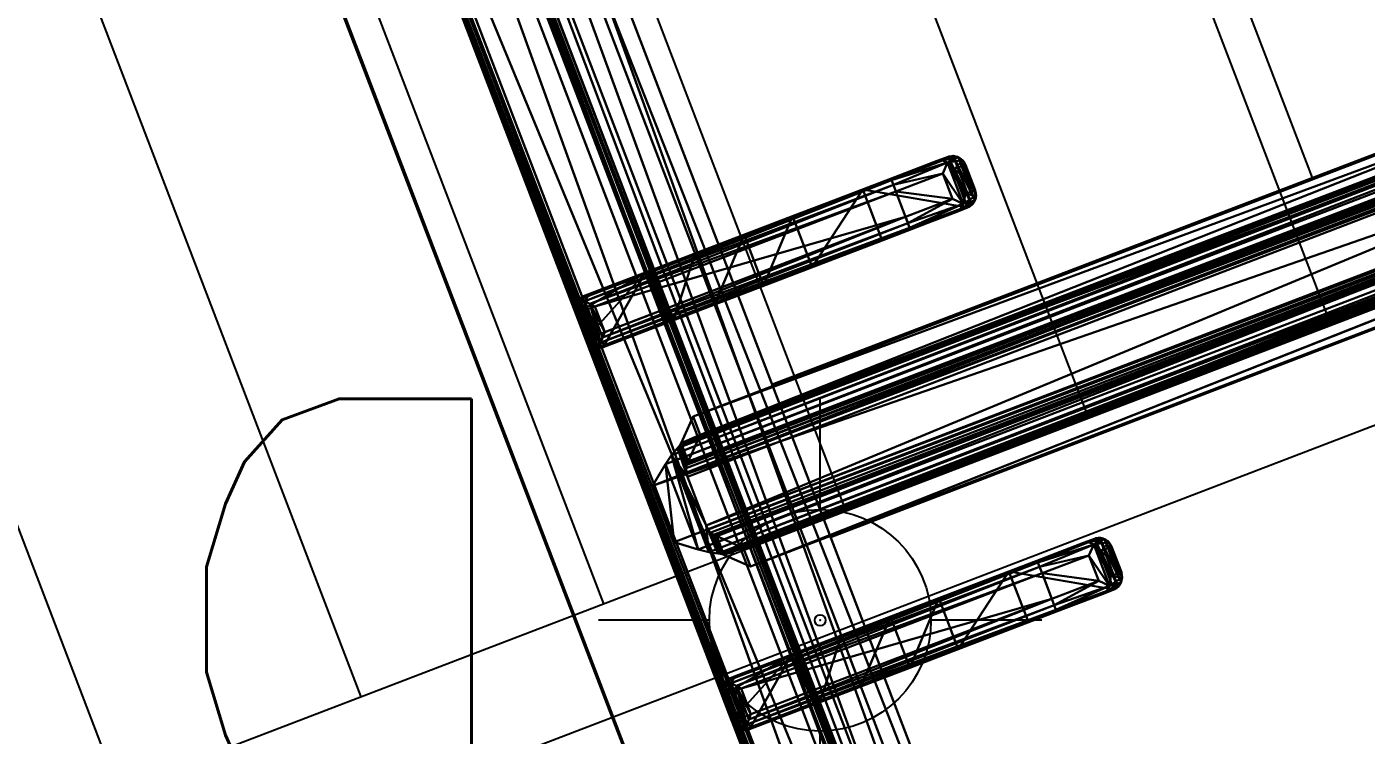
# Model space of a CAD drawing. Header units: millimetres. Extents: x 8159 to 14952, y 6817 to 11888.
# Drawn here: x 9531.29 to 9555.86, y 8662.1 to 8675.09 of the extents above; entities that cross this region are included whole.
import ezdxf

# ---------------------------------------------------------------- set-up
doc = ezdxf.new("R2010")
doc.units = ezdxf.units.MM
doc.header["$LTSCALE"] = 5
for name, color, linetype in [('200-EquipBlack-3d', 250, 'Continuous'), ('200-EquipBorder-2d', 9, 'Continuous'), ('200-EquipInternal-2d', 252, 'Continuous'), ('200-EquipSteel-3d', 9, 'Continuous'), ('250-Drain-2D', 140, 'Continuous')]:
    doc.layers.add(name, color=color, linetype=linetype)
for name, color, linetype, lineweight in [('3-YANGIN-DOLABI', 7, 'Continuous', 0), ('anted', 10, 'Continuous', 0), ('FIBROBETON', 1, 'Continuous', 18), ('YAZI', 250, 'Continuous', 30)]:
    doc.layers.add(name, color=color, linetype=linetype, lineweight=lineweight)
doc.styles.add('SIMPLEX', font='SIMPLEX')

# ---------------------------------------------------------------- blocks, each defined once
blk = doc.blocks.new('A$C23C11219')
at = {"layer": 'FIBROBETON'}
blk.add_lwpolyline([(4170.991, 707.809), (4330.647, -537.528, 0.079118), (6057.442, 175.691), (5734.15, 708.989, 0.288304), (5090.273, 1000.528, -0.032207)], format="xyb", close=True, dxfattribs=at)
blk = doc.blocks.new('ELECTROLUX-MC-CRUSCOTTO800')
at = {"layer": '200-EquipSteel-3d'}
for points in [[(0, -55.83, 654.41), (0, 0, 660.54), (800, 0, 660.54), (800, -55.83, 654.41)], [(0, 0, 660.54), (0, 0, 900), (800, 0, 900), (800, 0, 660.54)], [(0, 0, 900), (0, -62, 900), (800, -62, 900), (800, 0, 900)], [(0, -4.32, 810.26), (0, -59.37, 692.2), (800, -59.37, 692.2), (800, -4.32, 810.26)], [(0, -71.19, 877.81), (0, -4.82, 813.08), (800, -4.82, 813.08), (800, -71.19, 877.81)]]:
    blk.add_3dface(points, dxfattribs=at)
for points, invisible_edges in [([(0, -4.12, 811.75), (0, -4.1, 810.99), (800, -4.1, 810.99), (800, -4.12, 811.75)], 10), ([(0, -4.1, 810.99), (0, -4.32, 810.26), (800, -4.32, 810.26), (800, -4.1, 810.99)], 8), ([(0, -4.36, 812.47), (0, -4.12, 811.75), (800, -4.12, 811.75), (800, -4.36, 812.47)], 10), ([(0, -4.82, 813.08), (0, -4.36, 812.47), (800, -4.36, 812.47), (800, -4.82, 813.08)], 2)]:
    blk.add_3dface(points, dxfattribs=dict(at, invisible_edges=invisible_edges))
blk = doc.blocks.new('ELECTROLUX-MC7-BODY800X250')
at = {"layer": '200-EquipBorder-2d'}
blk.add_line((0, -655), (0, 0), dxfattribs=at)
at = {"layer": '200-EquipSteel-3d'}
for points, invisible_edges in [([(0, -655, 650), (0, -655, 900), (0, -2, 900), (0, -102, 724)], 12), ([(0, -102, 724), (0, -655, 650), (0, -102, 650)], 1)]:
    blk.add_3dface(points, dxfattribs=dict(at, invisible_edges=invisible_edges))
for points in [[(0, -655, 650), (0, -102, 650), (800, -102, 650), (800, -655, 650)], [(0, -655, 650), (800, -655, 650), (800, -655, 900), (0, -655, 900)]]:
    blk.add_3dface(points, dxfattribs=at)
blk = doc.blocks.new('ELECTROLUX-MC7-TOPFYERBRURNERS4')
at = {"layer": '200-EquipInternal-2d'}
for p, q in [((20, -651.5), (20, -85.5)), ((82.76, -326), (22.47, -326)), ((91.91, -326), (82.76, -326)), ((91.91, -326), (94.04, -326)), ((20, -328.5), (20, -333.5)), ((20, -328.5), (20, -333.5)), ((22, -328.5), (22, -333.5)), ((22, -328.5), (82.81, -328.5)), ((82.81, -328.5), (82.81, -333.5)), ((82.81, -328.5), (92.02, -328.5)), ((92.02, -333.5), (92.02, -328.5)), ((96.48, -328.5), (94.37, -328.5)), ((94.37, -328.5), (94.37, -333.5)), ((96.48, -333.5), (96.48, -328.5)), ((82.81, -333.5), (22, -333.5)), ((92.02, -333.5), (82.81, -333.5)), ((94.37, -333.5), (96.48, -333.5)), ((22.47, -336), (82.76, -336)), ((82.76, -336), (91.91, -336)), ((94.04, -336), (91.91, -336)), ((195, -353.5), (48.98, -353.5)), ((195, -383.5), (48.98, -383.5)), ((22.47, -401), (82.76, -401)), ((82.76, -401), (91.91, -401)), ((94.04, -401), (91.91, -401)), ((20, -408.5), (20, -403.5)), ((20, -408.5), (20, -403.5)), ((22, -408.5), (22, -403.5)), ((82.81, -403.5), (22, -403.5)), ((82.81, -408.5), (82.81, -403.5)), ((92.02, -403.5), (82.81, -403.5)), ((92.02, -403.5), (92.02, -408.5)), ((94.37, -403.5), (96.48, -403.5)), ((94.37, -408.5), (94.37, -403.5)), ((96.48, -403.5), (96.48, -408.5)), ((22, -408.5), (82.81, -408.5)), ((82.81, -408.5), (92.02, -408.5)), ((96.48, -408.5), (94.37, -408.5)), ((82.76, -411), (22.47, -411)), ((91.91, -411), (82.76, -411)), ((91.91, -411), (94.04, -411))]:
    blk.add_line(p, q, dxfattribs=at)
blk.add_lwpolyline([(48.98, -112.48), (351.02, -112.48), (351.02, -624.52), (48.98, -624.52)], close=True, dxfattribs=at)
blk.add_lwpolyline([(245, -353.5), (245, -222.25, 1), (155, -222.25), (155, -353.5)], format="xyb", dxfattribs=at)
at = {"layer": '200-EquipInternal-2d', "extrusion": (0, 0, -1)}
for centre, major_axis, ratio, start_param, end_param in [((22.47, -328.5), (0, 2.5), 0.948965, -0.895145, 0), ((82.76, -328.5), (0, 2.5), 0.02182, 0, 1.570796), ((91.91, -328.5), (0, 2.5), 0.84544, 0, 0.894481), ((91.91, -328.5), (2.5, 2.5), 0.02182, 0.872665, 1.54898), ((91.91, -328.5), (-1.92, 1.92), 0.8391, 1.592613, 2.268928), ((82.76, -333.5), (0, 2.5), 0.02182, 1.570796, 3.141593), ((91.91, -333.5), (-2.5, 2.5), 0.02182, 1.592613, 2.268928), ((91.91, -333.5), (1.92, 1.92), 0.8391, 0.872665, 1.54898), ((22.47, -333.5), (0, 2.5), 0.948965, 3.141593, 4.036737), ((91.91, -333.5), (0, 2.5), 0.84544, 2.247111, 3.141593)]:
    blk.add_ellipse(centre, major_axis=major_axis, ratio=ratio, start_param=start_param, end_param=end_param, dxfattribs=at)
at = {"layer": '200-EquipInternal-2d'}
for centre, major_axis, ratio, start_param, end_param in [((22.47, -403.5), (0, 2.5), 0.948965, 0, 0.895145), ((82.76, -403.5), (0, 2.5), 0.02182, 4.712389, 6.283185), ((91.91, -403.5), (0, 2.5), 0.84544, -0.894481, 0), ((91.91, -403.5), (2.5, 2.5), 0.02182, 4.734206, 5.410521), ((91.91, -403.5), (-1.92, 1.92), 0.8391, 4.014257, 4.690572), ((22.47, -408.5), (0, 2.5), 0.948965, 2.246448, 3.141593), ((82.76, -408.5), (0, 2.5), 0.02182, 3.141593, 4.712389), ((91.91, -408.5), (0, 2.5), 0.84544, 3.141593, 4.036074), ((91.91, -408.5), (-2.5, 2.5), 0.02182, 4.014257, 4.690572), ((91.91, -408.5), (1.92, 1.92), 0.8391, 4.734206, 5.410521)]:
    blk.add_ellipse(centre, major_axis=major_axis, ratio=ratio, start_param=start_param, end_param=end_param, dxfattribs=at)
for points, knots in [([(94.04, -326), (94.19, -326), (94.35, -326.01), (94.66, -326.08), (94.82, -326.13), (95.12, -326.25), (95.26, -326.33), (95.53, -326.52), (95.65, -326.62), (95.87, -326.84), (95.97, -326.97), (96.15, -327.24), (96.23, -327.39), (96.35, -327.7), (96.4, -327.86), (96.46, -328.18), (96.48, -328.34), (96.48, -328.5)], [3.776921, 3.776921, 3.776921, 3.776921, 4.248957, 4.248957, 4.720993, 4.720993, 5.193029, 5.193029, 5.665065, 5.665065, 6.135831, 6.135831, 6.606596, 6.606596, 7.077361, 7.077361, 7.548126, 7.548126, 7.548126, 7.548126]), ([(20, -328.5), (20.01, -328.36), (20.03, -328.21), (20.09, -327.9), (20.14, -327.75), (20.31, -327.37), (20.45, -327.14), (20.62, -326.94)], [0, 0, 0, 0, 0.576945, 0.576945, 1.153889, 1.153889, 2.068716, 2.068716, 2.068716, 2.068716]), ([(20.62, -326.94), (20.79, -327.14), (20.99, -327.37), (21.33, -327.75), (21.47, -327.9), (21.74, -328.21), (21.87, -328.36), (22, -328.5)], [11.858599, 11.858599, 11.858599, 11.858599, 12.773425, 12.773425, 13.35037, 13.35037, 13.927314, 13.927314, 13.927314, 13.927314]), ([(20.62, -335.06), (20.45, -334.86), (20.31, -334.63), (20.14, -334.25), (20.09, -334.09), (20.03, -333.79), (20.01, -333.64), (20, -333.5)], [11.858599, 11.858599, 11.858599, 11.858599, 12.773425, 12.773425, 13.35037, 13.35037, 13.927314, 13.927314, 13.927314, 13.927314]), ([(22, -333.5), (21.87, -333.64), (21.74, -333.79), (21.47, -334.09), (21.33, -334.25), (20.99, -334.63), (20.79, -334.86), (20.62, -335.06)], [0, 0, 0, 0, 0.576945, 0.576945, 1.153889, 1.153889, 2.068716, 2.068716, 2.068716, 2.068716]), ([(96.48, -333.5), (96.48, -333.66), (96.46, -333.82), (96.4, -334.14), (96.35, -334.3), (96.23, -334.61), (96.15, -334.76), (95.97, -335.03), (95.87, -335.16), (95.65, -335.38), (95.53, -335.48), (95.26, -335.67), (95.12, -335.75), (94.82, -335.87), (94.66, -335.92), (94.35, -335.98), (94.19, -336), (94.04, -336)], [15.096253, 15.096253, 15.096253, 15.096253, 15.567018, 15.567018, 16.037783, 16.037783, 16.508548, 16.508548, 16.979314, 16.979314, 17.45135, 17.45135, 17.923386, 17.923386, 18.395422, 18.395422, 18.867458, 18.867458, 18.867458, 18.867458]), ([(20.62, -401.94), (20.45, -402.14), (20.31, -402.37), (20.14, -402.75), (20.09, -402.91), (20.03, -403.21), (20.01, -403.36), (20, -403.5)], [11.858599, 11.858599, 11.858599, 11.858599, 12.773425, 12.773425, 13.35037, 13.35037, 13.927314, 13.927314, 13.927314, 13.927314]), ([(22, -403.5), (21.87, -403.36), (21.74, -403.21), (21.47, -402.91), (21.33, -402.75), (20.99, -402.37), (20.79, -402.14), (20.62, -401.94)], [0, 0, 0, 0, 0.576945, 0.576945, 1.153889, 1.153889, 2.068716, 2.068716, 2.068716, 2.068716]), ([(96.48, -403.5), (96.48, -403.34), (96.46, -403.18), (96.4, -402.86), (96.35, -402.7), (96.23, -402.39), (96.15, -402.24), (95.97, -401.97), (95.87, -401.84), (95.65, -401.62), (95.53, -401.52), (95.26, -401.33), (95.12, -401.25), (94.82, -401.13), (94.66, -401.08), (94.35, -401.02), (94.19, -401), (94.04, -401)], [15.096253, 15.096253, 15.096253, 15.096253, 15.567018, 15.567018, 16.037783, 16.037783, 16.508548, 16.508548, 16.979314, 16.979314, 17.45135, 17.45135, 17.923386, 17.923386, 18.395422, 18.395422, 18.867458, 18.867458, 18.867458, 18.867458]), ([(20, -408.5), (20.01, -408.64), (20.03, -408.79), (20.09, -409.09), (20.14, -409.25), (20.31, -409.63), (20.45, -409.86), (20.62, -410.06)], [0, 0, 0, 0, 0.576945, 0.576945, 1.153889, 1.153889, 2.068716, 2.068716, 2.068716, 2.068716]), ([(20.62, -410.06), (20.79, -409.86), (20.99, -409.63), (21.33, -409.25), (21.47, -409.09), (21.74, -408.79), (21.87, -408.64), (22, -408.5)], [11.858599, 11.858599, 11.858599, 11.858599, 12.773425, 12.773425, 13.35037, 13.35037, 13.927314, 13.927314, 13.927314, 13.927314]), ([(94.04, -411), (94.19, -411), (94.35, -410.99), (94.66, -410.92), (94.82, -410.87), (95.12, -410.75), (95.26, -410.67), (95.53, -410.48), (95.65, -410.38), (95.87, -410.16), (95.97, -410.03), (96.15, -409.76), (96.23, -409.61), (96.35, -409.3), (96.4, -409.14), (96.46, -408.82), (96.48, -408.66), (96.48, -408.5)], [3.776921, 3.776921, 3.776921, 3.776921, 4.248957, 4.248957, 4.720993, 4.720993, 5.193029, 5.193029, 5.665065, 5.665065, 6.135831, 6.135831, 6.606596, 6.606596, 7.077361, 7.077361, 7.548126, 7.548126, 7.548126, 7.548126])]:
    blk.add_open_spline(points, degree=3, knots=knots, dxfattribs=at)
at = {"layer": '200-EquipSteel-3d', "invisible_edges": 5}
blk.add_3dface([(0, -80.5, 900), (20.34, -117.26, 900), (20.34, -619.74, 900), (0, -655, 900)], dxfattribs=at)
at = {"layer": '200-EquipBlack-3d'}
mesh = blk.add_polyface(dxfattribs=at)
corners = [(379.78, -85.71, 904.1), (380, -85.5, 900), (379.52, -84.72, 904.14), (379.73, -84.5, 900), (378, -83.5, 900), (378.78, -83.98, 904.14), (379, -83.77, 900), (377.79, -83.72, 904.1), (379.48, -85.71, 905.06), (379.29, -84.85, 905), (378.65, -85.21, 905.73), (378.76, -85.71, 905.75), (378.65, -84.21, 905), (377.79, -84.02, 905.06), (378.29, -84.85, 905.73), (377.79, -84.74, 905.75), (377.79, -85.71, 906), (22.21, -85.71, 906), (22.21, -84.74, 905.75), (22.21, -84.02, 905.06), (22.21, -83.72, 904.1), (22, -83.5, 900), (365.45, -638.95, 900), (22, -653.5, 900), (34.55, -638.95, 900), (365.45, -98.05, 900), (380, -651.5, 900), (34.55, -98.05, 900), (20, -85.5, 900), (21, -83.77, 900), (379.73, -652.5, 900), (379, -653.23, 900), (378, -653.5, 900), (20, -651.5, 900), (20.27, -652.5, 900), (21, -653.23, 900), (20.27, -84.5, 900), (21.22, -83.98, 904.14), (20.48, -84.72, 904.14), (20.22, -85.71, 904.1), (21.35, -84.21, 905), (21.71, -84.85, 905.73), (20.71, -84.85, 905), (20.52, -85.71, 905.06), (21.35, -85.21, 905.73), (21.24, -85.71, 905.75), (22.21, -651.29, 906), (21.24, -651.29, 905.75), (20.52, -651.29, 905.06), (20.22, -651.29, 904.1), (20.48, -652.28, 904.14), (21.22, -653.02, 904.14), (22.21, -653.28, 904.1), (20.71, -652.15, 905), (21.35, -651.79, 905.73), (21.35, -652.79, 905), (22.21, -652.98, 905.06), (21.71, -652.15, 905.73), (22.21, -652.26, 905.75), (35.55, -637.95, 899.73), (35.55, -99.05, 899.73), (36.28, -99.78, 899), (36.28, -637.22, 899), (38.88, -634.62, 902.5), (38.88, -102.38, 902.5), (36.31, -637.19, 905.06), (36.31, -99.81, 905.06), (32.81, -96.31, 906), (32.81, -640.69, 906), (48.98, -624.52, 885), (48.98, -112.48, 885), (44.36, -107.86, 885), (44.36, -629.14, 885), (377.79, -653.28, 904.1), (377.79, -652.98, 905.06), (377.79, -651.29, 906), (377.79, -652.26, 905.75), (363.72, -637.22, 899), (364.45, -637.95, 899.73), (364.45, -99.05, 899.73), (363.72, -99.78, 899), (367.19, -640.69, 906), (367.19, -96.31, 906), (378.78, -653.02, 904.14), (379.52, -652.28, 904.14), (379.78, -651.29, 904.1), (378.65, -652.79, 905), (378.29, -652.15, 905.73), (379.29, -652.15, 905), (379.48, -651.29, 905.06), (378.65, -651.79, 905.73), (378.76, -651.29, 905.75), (361.12, -634.62, 902.5), (351.02, -624.52, 885), (363.69, -637.19, 905.06), (355.64, -629.14, 885), (355.64, -107.86, 885), (351.02, -112.48, 885), (361.12, -102.38, 902.5), (363.69, -99.81, 905.06)]
mesh.append_faces([[corners[k] for k in face] for face in [(16, 10, 14), (17, 41, 44), (46, 54, 57), (75, 87, 90)]])
mesh.append_faces([[corners[k] for k in face] for face in [(4, 5, 6), (8, 10, 11), (16, 11, 10), (15, 16, 14), (7, 19, 13), (13, 18, 15), (28, 38, 36), (19, 41, 18), (17, 18, 41), (45, 17, 44), (39, 48, 43), (43, 47, 45), (23, 51, 35), (48, 54, 47), (46, 47, 54), (58, 46, 57), (52, 74, 56), (76, 56, 74), (26, 84, 30), (74, 87, 76), (85, 88, 84), (88, 87, 86), (75, 76, 87), (91, 75, 90), (85, 8, 89), (11, 89, 8)]], dxfattribs={"vtx0": -1})
mesh.append_faces([[corners[k] for k in face] for face in [(16, 15, 17), (22, 23, 24), (25, 26, 22), (27, 21, 25), (21, 28, 29), (6, 1, 4), (4, 25, 21), (24, 28, 27), (35, 33, 23), (26, 25, 1), (23, 22, 32), (17, 45, 46), (75, 81, 46), (81, 16, 82), (46, 67, 17), (17, 82, 16), (93, 72, 69), (72, 93, 95), (70, 71, 97), (97, 95, 93)]], dxfattribs={"vtx0": -1, "vtx1": -1})
mesh.append_faces([[corners[k] for k in face] for face in [(21, 27, 28), (4, 1, 25), (26, 32, 22), (24, 23, 33)]], dxfattribs={"vtx0": -1, "vtx1": -1, "vtx2": -1})
mesh.append_faces([[corners[k] for k in face] for face in [(17, 15, 18), (24, 33, 28), (46, 45, 47), (75, 58, 76), (16, 91, 11)]], dxfattribs={"vtx0": -1, "vtx2": -1})
mesh.append_faces([[corners[k] for k in face] for face in [(0, 1, 2), (5, 2, 6), (8, 0, 9), (5, 12, 2), (5, 7, 12), (12, 13, 14), (12, 14, 9), (2, 9, 0), (10, 9, 14), (19, 18, 13), (4, 21, 7), (30, 31, 26), (34, 33, 35), (20, 21, 37), (38, 37, 36), (19, 20, 40), (38, 42, 37), (38, 39, 42), (42, 43, 44), (42, 44, 40), (37, 40, 20), (41, 40, 44), (48, 47, 43), (28, 33, 39), (49, 33, 50), (51, 50, 35), (48, 49, 53), (51, 55, 50), (51, 52, 55), (55, 56, 57), (55, 57, 53), (50, 53, 49), (54, 53, 57), (24, 27, 59), (61, 62, 60), (63, 64, 65), (67, 68, 66), (69, 70, 63), (61, 71, 62), (73, 74, 52), (58, 56, 76), (32, 73, 23), (62, 77, 59), (22, 24, 78), (27, 25, 60), (80, 61, 79), (73, 32, 83), (84, 83, 30), (74, 73, 86), (88, 89, 90), (88, 86, 84), (83, 84, 86), (92, 93, 63), (68, 81, 65), (92, 63, 94), (72, 95, 62), (95, 96, 77), (98, 97, 92), (81, 82, 94), (98, 92, 99), (77, 80, 78), (25, 22, 79), (0, 8, 85), (91, 89, 11), (80, 96, 61), (70, 97, 64), (64, 98, 66), (82, 67, 99), (1, 0, 26)]], dxfattribs={"vtx1": -1})
mesh.append_faces([[corners[k] for k in face] for face in [(31, 32, 26), (75, 46, 58), (75, 16, 81), (81, 68, 46), (68, 67, 46), (67, 82, 17), (70, 69, 71), (72, 71, 69), (71, 96, 97), (96, 95, 97), (16, 75, 91)]], dxfattribs={"vtx1": -1, "vtx2": -1})
mesh.append_faces([[corners[k] for k in face] for face in [(1, 3, 2), (4, 7, 5), (2, 3, 6), (8, 9, 10), (7, 13, 12), (12, 9, 2), (13, 15, 14), (7, 20, 19), (21, 20, 7), (6, 3, 1), (28, 36, 29), (21, 29, 37), (28, 39, 38), (37, 29, 36), (19, 40, 41), (39, 43, 42), (42, 40, 37), (43, 45, 44), (39, 49, 48), (33, 49, 39), (33, 34, 50), (23, 52, 51), (50, 34, 35), (48, 53, 54), (52, 56, 55), (55, 53, 50), (56, 58, 57), (27, 60, 59), (62, 59, 60), (64, 66, 65), (68, 65, 66), (70, 64, 63), (71, 72, 62), (73, 52, 23), (77, 78, 59), (24, 59, 78), (25, 79, 60), (61, 60, 79), (32, 31, 83), (26, 85, 84), (83, 31, 30), (74, 86, 87), (73, 83, 86), (85, 89, 88), (88, 90, 87), (89, 91, 90), (93, 69, 63), (81, 94, 65), (63, 65, 94), (95, 77, 62), (96, 80, 77), (97, 93, 92), (82, 99, 94), (92, 94, 99), (80, 79, 78), (22, 78, 79), (96, 71, 61), (97, 98, 64), (98, 99, 66), (67, 66, 99), (0, 85, 26)]], dxfattribs={"vtx2": -1})
mesh = blk.add_polyface(dxfattribs=at)
corners = [(92.02, -328.5, 934.6), (93.56, -335.06, 933.98), (93.56, -326.93, 933.98), (92.02, -333.5, 934.6), (94.37, -333.5, 932.53), (94.37, -328.5, 932.53), (96.29, -327.54, 920.55), (96.48, -328.5, 920.59), (95.76, -326.73, 920.43), (92.82, -326.25, 933.14), (94.04, -326, 920), (91.91, -326, 932.1), (94.97, -326.19, 920.24), (96.48, -333.5, 920.59), (96.29, -334.46, 920.55), (92.82, -335.75, 933.14), (95.76, -335.27, 920.43), (94.97, -335.81, 920.24), (94.04, -336, 920), (91.91, -336, 932.1), (82.76, -326, 932.5), (77.27, -326, 912.68), (24.21, -326, 932.5), (53.98, -326, 885), (36.28, -326, 899), (63.49, -326, 900.63), (44.36, -326, 885), (35.83, -326, 899.53), (35.23, -326, 899.88), (22.5, -326, 900), (34.55, -326, 900), (77.27, -336, 912.68), (53.98, -336, 885), (63.49, -336, 900.63), (82.76, -336, 932.5), (22.5, -336, 900), (34.55, -336, 900), (24.21, -336, 932.5), (35.23, -336, 899.88), (35.83, -336, 899.53), (44.36, -336, 885), (36.28, -336, 899), (21.73, -333.5, 933.1), (20, -333.5, 900), (21.9, -334.3, 933.81), (21.25, -335.66, 900), (22.36, -335.06, 934.45), (20.34, -334.75, 900), (23.18, -335.75, 933.58), (20, -328.5, 900), (21.73, -328.5, 933.1), (20.34, -327.25, 900), (21.25, -326.33, 900), (82.81, -334.75, 934.67), (82.81, -333.5, 935), (82.79, -335.66, 933.75), (23.02, -334.3, 934.87), (23.73, -333.5, 935), (82.81, -328.5, 935), (23.73, -328.5, 935), (22.36, -326.94, 934.45), (23.02, -327.7, 934.87), (21.9, -327.7, 933.81), (23.18, -326.25, 933.58), (82.79, -326.33, 933.75), (82.81, -327.25, 934.67)]
mesh.append_faces([[corners[k] for k in face] for face in [(5, 6, 2), (5, 7, 6), (6, 8, 2), (13, 4, 14), (16, 14, 1), (1, 14, 4), (42, 43, 44), (45, 46, 47), (46, 45, 48), (46, 44, 47), (44, 43, 47), (1, 55, 15), (48, 55, 46), (46, 53, 56), (57, 56, 54), (50, 62, 49), (49, 62, 51), (63, 52, 60), (52, 51, 60), (60, 51, 62), (61, 65, 60), (59, 58, 61), (60, 64, 63), (9, 64, 2)]])
mesh.append_faces([[corners[k] for k in face] for face in [(0, 1, 2), (15, 16, 1), (16, 15, 17), (19, 17, 15), (32, 25, 33), (35, 48, 45), (35, 30, 36), (3, 53, 1), (53, 55, 1), (55, 53, 46), (58, 65, 61), (65, 64, 60), (64, 65, 2), (65, 0, 2)]], dxfattribs={"vtx0": -1})
mesh.append_faces([[corners[k] for k in face] for face in [(20, 21, 22), (23, 24, 25), (25, 22, 21), (30, 22, 28), (12, 17, 10), (17, 12, 16), (6, 14, 8), (8, 16, 12), (18, 34, 31), (37, 31, 34), (51, 29, 49), (49, 30, 43)]], dxfattribs={"vtx0": -1, "vtx1": -1})
mesh.append_faces([[corners[k] for k in face] for face in [(25, 28, 22), (37, 38, 33), (35, 43, 30)]], dxfattribs={"vtx0": -1, "vtx1": -1, "vtx2": -1})
mesh.append_faces([[corners[k] for k in face] for face in [(37, 33, 31), (33, 39, 41), (34, 15, 55), (34, 55, 48), (58, 54, 3), (54, 58, 59), (20, 63, 64), (20, 64, 9)]], dxfattribs={"vtx0": -1, "vtx2": -1})
mesh.append_faces([[corners[k] for k in face] for face in [(1, 4, 2), (2, 8, 9), (10, 11, 12), (12, 9, 8), (4, 13, 5), (18, 17, 19), (11, 10, 20), (29, 22, 30), (7, 13, 6), (10, 18, 21), (25, 21, 33), (19, 34, 18), (35, 36, 37), (40, 32, 41), (37, 48, 35), (43, 42, 49), (45, 47, 35), (19, 15, 34), (37, 34, 48), (0, 58, 3), (57, 54, 59), (42, 44, 50), (46, 60, 44), (60, 46, 61), (59, 61, 57), (62, 50, 44), (22, 29, 63), (22, 63, 20), (11, 20, 9), (26, 23, 40), (24, 26, 41), (36, 30, 38), (24, 41, 27), (39, 38, 27)]], dxfattribs={"vtx1": -1})
mesh.append_faces([[corners[k] for k in face] for face in [(10, 21, 20), (24, 27, 25), (27, 28, 25), (13, 14, 6), (14, 16, 8), (36, 38, 37), (38, 39, 33), (32, 33, 41), (47, 43, 35), (29, 30, 49), (3, 54, 53), (58, 0, 65)]], dxfattribs={"vtx1": -1, "vtx2": -1})
mesh.append_faces([[corners[k] for k in face] for face in [(0, 3, 1), (4, 5, 2), (11, 9, 12), (13, 7, 5), (23, 26, 24), (17, 18, 10), (18, 31, 21), (32, 23, 25), (21, 31, 33), (42, 50, 49), (51, 52, 29), (54, 56, 53), (46, 56, 61), (60, 62, 44), (61, 56, 57), (29, 52, 63), (23, 32, 40), (26, 40, 41), (30, 28, 38), (41, 39, 27), (38, 28, 27)]], dxfattribs={"vtx2": -1})
mesh = blk.add_polyface(dxfattribs=at)
corners = [(33.32, -379.61, 880), (366.68, -379.61, 880), (33.32, -383.23, 880), (366.68, -383.23, 880), (33.32, -353.77, 880), (366.68, -353.77, 880), (33.32, -357.39, 880), (366.68, -357.39, 880), (370.45, -357.54, 894.07), (29.55, -357.54, 894.07), (370.7, -357.75, 894.84), (28.97, -357.94, 895.59), (371.03, -357.94, 895.59), (29.3, -357.75, 894.84), (28.57, -358.13, 896.29), (371.43, -358.13, 896.29), (29.55, -361.16, 894.07), (370.45, -375.84, 894.07), (29.55, -375.84, 894.07), (370.5, -375.79, 894.26), (29.44, -375.74, 894.46), (370.56, -375.74, 894.46), (29.5, -375.79, 894.26), (29.37, -375.68, 894.65), (370.63, -375.68, 894.65), (29.55, -379.46, 894.07), (21.82, -362.96, 900), (25.49, -360.12, 899.11), (21.82, -374.04, 900), (25.49, -376.88, 899.11), (28.44, -363.73, 896.5), (27.13, -358.95, 897.99), (28.77, -362.18, 895.96), (29.07, -361.65, 895.39), (29.44, -361.26, 894.46), (29.5, -361.21, 894.26), (29.37, -361.32, 894.65), (28.53, -362.91, 896.36), (28.44, -373.27, 896.5), (28.53, -374.09, 896.36), (28.57, -378.87, 896.29), (28.77, -374.82, 895.96), (28.97, -379.06, 895.59), (29.3, -379.25, 894.84), (29.07, -375.35, 895.39), (27.13, -378.05, 897.99), (378.18, -362.96, 900), (374.51, -360.12, 899.11), (372.87, -358.95, 897.99), (370.45, -361.16, 894.07), (370.56, -361.26, 894.46), (370.5, -361.21, 894.26), (370.63, -361.32, 894.65), (370.93, -361.65, 895.39), (371.23, -362.18, 895.96), (371.47, -362.91, 896.36), (371.56, -363.73, 896.5), (371.56, -373.27, 896.5), (371.47, -374.09, 896.36), (370.93, -375.35, 895.39), (371.23, -374.82, 895.96), (370.45, -379.46, 894.07), (371.03, -379.06, 895.59), (370.7, -379.25, 894.84), (371.43, -378.87, 896.29), (372.87, -378.05, 897.99), (378.18, -374.04, 900), (374.51, -376.88, 899.11)]
mesh.append_faces([[corners[k] for k in face] for face in [(28, 27, 29), (39, 40, 38), (29, 31, 45), (26, 47, 27), (15, 31, 48), (48, 27, 47), (32, 55, 37), (56, 37, 55), (38, 58, 39), (60, 39, 58), (40, 65, 45), (66, 29, 67), (67, 45, 65), (48, 56, 15), (46, 67, 47), (47, 65, 48)]], dxfattribs={"vtx0": -1})
mesh.append_faces([[corners[k] for k in face] for face in [(8, 9, 10), (11, 12, 13), (13, 10, 9), (17, 18, 19), (20, 21, 22), (22, 19, 18), (11, 32, 14), (32, 11, 33), (9, 34, 13), (13, 33, 11), (40, 41, 42), (23, 43, 44), (43, 20, 25), (18, 25, 22), (22, 25, 20), (44, 42, 41), (6, 49, 16), (50, 35, 51), (35, 50, 34), (52, 34, 50), (51, 16, 49), (2, 61, 25), (62, 43, 63), (43, 62, 42), (64, 42, 62), (63, 25, 61), (56, 65, 57), (62, 60, 64), (60, 62, 59), (61, 21, 63), (63, 59, 62), (15, 54, 12), (52, 10, 53), (10, 50, 8), (49, 8, 51), (51, 8, 50), (53, 12, 54)]], dxfattribs={"vtx0": -1, "vtx1": -1})
mesh.append_faces([[corners[k] for k in face] for face in [(25, 18, 0), (38, 45, 31), (56, 48, 65), (8, 49, 7)]], dxfattribs={"vtx0": -1, "vtx2": -1})
mesh.append_faces([[corners[k] for k in face] for face in [(0, 1, 2), (4, 5, 6), (5, 4, 8), (14, 15, 11), (4, 6, 9), (1, 0, 17), (23, 24, 20), (2, 25, 0), (26, 27, 28), (14, 30, 31), (40, 45, 38), (27, 31, 29), (46, 47, 26), (31, 27, 48), (7, 49, 6), (36, 34, 52), (52, 53, 36), (54, 32, 53), (54, 55, 32), (30, 37, 56), (33, 36, 53), (57, 38, 56), (57, 58, 38), (59, 44, 60), (59, 24, 44), (41, 39, 60), (3, 61, 2), (40, 42, 64), (64, 65, 40), (29, 45, 67), (46, 26, 66), (67, 65, 47), (56, 55, 15), (5, 8, 7), (3, 1, 61)]], dxfattribs={"vtx1": -1})
mesh.append_faces([[corners[k] for k in face] for face in [(4, 9, 8), (15, 12, 11), (12, 10, 13), (6, 16, 9), (0, 18, 17), (24, 21, 20), (21, 19, 22), (16, 35, 9), (35, 34, 9), (34, 36, 13), (36, 33, 13), (32, 37, 14), (30, 38, 31), (39, 41, 40), (23, 20, 43), (43, 42, 44), (35, 16, 51), (43, 25, 63), (17, 19, 61), (19, 21, 61), (21, 24, 63), (24, 59, 63), (60, 58, 64), (55, 54, 15), (52, 50, 10), (10, 12, 53), (1, 17, 61)]], dxfattribs={"vtx1": -1, "vtx2": -1})
mesh.append_faces([[corners[k] for k in face] for face in [(1, 3, 2), (5, 7, 6), (37, 30, 14), (15, 14, 31), (32, 33, 53), (38, 30, 56), (24, 23, 44), (44, 41, 60), (66, 28, 29), (26, 28, 66), (46, 66, 67), (65, 64, 57), (58, 57, 64)]], dxfattribs={"vtx2": -1})
mesh = blk.add_polyface(dxfattribs=at)
corners = [(92.02, -403.5, 934.6), (93.56, -410.07, 933.98), (93.56, -401.94, 933.98), (92.02, -408.5, 934.6), (94.37, -408.5, 932.53), (94.37, -403.5, 932.53), (96.29, -402.54, 920.55), (96.48, -403.5, 920.59), (95.76, -401.73, 920.43), (92.82, -401.25, 933.14), (94.04, -401, 920), (91.91, -401, 932.1), (94.97, -401.19, 920.24), (96.48, -408.5, 920.59), (96.29, -409.46, 920.55), (92.82, -410.75, 933.14), (95.76, -410.27, 920.43), (94.97, -410.81, 920.24), (94.04, -411, 920), (91.91, -411, 932.1), (82.76, -401, 932.5), (77.27, -401, 912.68), (24.21, -401, 932.5), (53.98, -401, 885), (36.28, -401, 899), (63.49, -401, 900.63), (44.36, -401, 885), (35.83, -401, 899.53), (35.23, -401, 899.88), (22.5, -401, 900), (34.55, -401, 900), (77.27, -411, 912.68), (53.98, -411, 885), (63.49, -411, 900.63), (82.76, -411, 932.5), (22.5, -411, 900), (34.55, -411, 900), (24.21, -411, 932.5), (35.23, -411, 899.88), (35.83, -411, 899.53), (44.36, -411, 885), (36.28, -411, 899), (21.73, -408.5, 933.1), (20, -408.5, 900), (21.9, -409.3, 933.81), (21.25, -410.67, 900), (22.36, -410.06, 934.45), (20.34, -409.75, 900), (23.18, -410.75, 933.58), (20, -403.5, 900), (21.73, -403.5, 933.1), (20.34, -402.25, 900), (21.25, -401.34, 900), (82.81, -409.75, 934.67), (82.81, -408.5, 935), (82.79, -410.67, 933.75), (23.02, -409.3, 934.87), (23.73, -408.5, 935), (82.81, -403.5, 935), (23.73, -403.5, 935), (22.36, -401.94, 934.45), (23.02, -402.7, 934.87), (21.9, -402.7, 933.81), (23.18, -401.25, 933.58), (82.79, -401.34, 933.75), (82.81, -402.25, 934.67)]
mesh.append_faces([[corners[k] for k in face] for face in [(5, 6, 2), (5, 7, 6), (6, 8, 2), (13, 4, 14), (16, 14, 1), (1, 14, 4), (42, 43, 44), (45, 46, 47), (46, 45, 48), (46, 44, 47), (44, 43, 47), (1, 55, 15), (48, 55, 46), (46, 53, 56), (57, 56, 54), (50, 62, 49), (49, 62, 51), (63, 52, 60), (52, 51, 60), (60, 51, 62), (61, 65, 60), (59, 58, 61), (60, 64, 63), (9, 64, 2)]])
mesh.append_faces([[corners[k] for k in face] for face in [(0, 1, 2), (15, 16, 1), (16, 15, 17), (19, 17, 15), (32, 25, 33), (35, 48, 45), (35, 30, 36), (3, 53, 1), (53, 55, 1), (55, 53, 46), (58, 65, 61), (65, 64, 60), (64, 65, 2), (65, 0, 2)]], dxfattribs={"vtx0": -1})
mesh.append_faces([[corners[k] for k in face] for face in [(20, 21, 22), (23, 24, 25), (25, 22, 21), (30, 22, 28), (12, 17, 10), (17, 12, 16), (6, 14, 8), (8, 16, 12), (18, 34, 31), (37, 31, 34), (51, 29, 49), (49, 30, 43)]], dxfattribs={"vtx0": -1, "vtx1": -1})
mesh.append_faces([[corners[k] for k in face] for face in [(25, 28, 22), (37, 38, 33), (35, 43, 30)]], dxfattribs={"vtx0": -1, "vtx1": -1, "vtx2": -1})
mesh.append_faces([[corners[k] for k in face] for face in [(37, 33, 31), (33, 39, 41), (34, 15, 55), (34, 55, 48), (58, 54, 3), (54, 58, 59), (20, 63, 64), (20, 64, 9)]], dxfattribs={"vtx0": -1, "vtx2": -1})
mesh.append_faces([[corners[k] for k in face] for face in [(1, 4, 2), (2, 8, 9), (10, 11, 12), (12, 9, 8), (4, 13, 5), (18, 17, 19), (11, 10, 20), (29, 22, 30), (7, 13, 6), (10, 18, 21), (25, 21, 33), (19, 34, 18), (35, 36, 37), (40, 32, 41), (37, 48, 35), (43, 42, 49), (45, 47, 35), (19, 15, 34), (37, 34, 48), (0, 58, 3), (57, 54, 59), (42, 44, 50), (46, 60, 44), (60, 46, 61), (59, 61, 57), (62, 50, 44), (22, 29, 63), (22, 63, 20), (11, 20, 9), (26, 23, 40), (24, 26, 41), (36, 30, 38), (24, 41, 27), (39, 38, 27)]], dxfattribs={"vtx1": -1})
mesh.append_faces([[corners[k] for k in face] for face in [(10, 21, 20), (24, 27, 25), (27, 28, 25), (13, 14, 6), (14, 16, 8), (36, 38, 37), (38, 39, 33), (32, 33, 41), (47, 43, 35), (29, 30, 49), (3, 54, 53), (58, 0, 65)]], dxfattribs={"vtx1": -1, "vtx2": -1})
mesh.append_faces([[corners[k] for k in face] for face in [(0, 3, 1), (4, 5, 2), (11, 9, 12), (13, 7, 5), (23, 26, 24), (17, 18, 10), (18, 31, 21), (32, 23, 25), (21, 31, 33), (42, 50, 49), (51, 52, 29), (54, 56, 53), (46, 56, 61), (60, 62, 44), (61, 56, 57), (29, 52, 63), (23, 32, 40), (26, 40, 41), (30, 28, 38), (41, 39, 27), (38, 28, 27)]], dxfattribs={"vtx2": -1})
blk = doc.blocks.new('E7GCGH4C00')
for name, p in [('ELECTROLUX-MC7-BODY800X250', (0, 0)), ('ELECTROLUX-MC7-TOPFYERBRURNERS4', (0, 0)), ('ELECTROLUX-MC-CRUSCOTTO800', (0, -655))]:
    blk.add_blockref(name, p)
blk = doc.blocks.new('ELECTROLUX-MC7-WORKTOP-400')
at = {"layer": '200-EquipSteel-3d'}
blk.add_3dface([(400, -80.5, 900), (0, -80.5, 900), (0, -655, 900), (400, -655, 900)], dxfattribs=at)
blk = doc.blocks.new('ELECTROLUX-MC7-BODY400X250')
at = {"layer": '200-EquipBorder-2d'}
blk.add_line((400, 0), (400, -655), dxfattribs=at)
at = {"layer": '200-EquipSteel-3d'}
for points, invisible_edges in [([(400, -655, 650), (400, -102, 724), (400, -2, 900), (400, -655, 900)], 3), ([(400, -102, 724), (400, -655, 650), (400, -102, 650)], 1)]:
    blk.add_3dface(points, dxfattribs=dict(at, invisible_edges=invisible_edges))
blk.add_3dface([(0, -655, 650), (0, -102, 650), (400, -102, 650), (400, -655, 650)], dxfattribs=at)
blk = doc.blocks.new('E7WTNDN000')
for name in ['ELECTROLUX-MC7-BODY400X250', 'ELECTROLUX-MC7-WORKTOP-400']:
    blk.add_blockref(name, (0, 0))
blk = doc.blocks.new('E7BAPP00RH')
at = {"layer": '200-EquipSteel-3d'}
for points in [[(0, -102, 650), (1600, -102, 650), (1600, -655, 650), (0, -655, 650)], [(21, -102, 650), (1579, -102, 650), (1579, -102, 245), (21, -102, 245)], [(21, -102, 200), (1579, -102, 200), (1579, -102, 245), (21, -102, 245)], [(21, -655, 245), (1579, -655, 245), (1579, -102, 245), (21, -102, 245)], [(21, -655, 200), (1579, -655, 200), (1579, -102, 200), (21, -102, 200)], [(1579, -655, 605), (21, -655, 605), (21, -102, 605), (1579, -102, 605)], [(21, -655, 200), (1579, -655, 200), (1579, -655, 245), (21, -655, 245)], [(21, -655, 605), (1579, -655, 605), (1579, -655, 650), (21, -655, 650)]]:
    blk.add_3dface(points, dxfattribs=at)
blk = doc.blocks.new('DCON')
at = {"layer": '250-Drain-2D'}
for p, q in [((0, 40.64), (0, 20.32)), ((-40.64, 0), (-20.32, 0)), ((20.32, 0), (40.64, 0)), ((0, -20.32), (0, -40.64))]:
    blk.add_line(p, q, dxfattribs=at)
for radius in [20.32, 1]:
    blk.add_circle((0, 0), radius, dxfattribs=at)
blk.add_point((0, 0), dxfattribs=at)
at = {"layer": '250-Drain-2D', "style": 'SIMPLEX', "flags": 8}
blk.add_attdef('D', (50.05, -40.64), '', height=81, dxfattribs=at)

msp = doc.modelspace()

# ---------------------------------------------------------------- hatches: boundary and pattern name
at = {"layer": '200-EquipBorder-2d'}
h = msp.add_hatch(dxfattribs=at)
h.set_pattern_fill('ANSI31', color=256, scale=1.5, angle=65.9544, style=0)
h.set_pattern_definition([(110.954376, (8426.764, -5522.701), (-4.4475344, -1.7031863), [])])
h.paths.add_polyline_path([(9801.417, 8763.901), (9788.543, 8797.52), (9259.975, 8595.105), (9272.849, 8561.485)])

# ---------------------------------------------------------------- linework, layer by layer
at = {"layer": '200-EquipBorder-2d', "elevation": 130.203}
for points in [[(9257.392, 8596.257), (9789.695, 8800.103), (9804, 8762.748), (9271.697, 8558.902)], [(9259.975, 8595.105), (9788.543, 8797.52), (9801.417, 8763.901), (9272.849, 8561.485)]]:
    msp.add_lwpolyline(points, close=True, dxfattribs=at)
at = {"layer": 'anted', "ltscale": 3, "extrusion": (0, 0.010673, 0.999943), "elevation": 217.921}
msp.add_lwpolyline([(11856.76, 9414.676), (11856.76, 7096.248), (8385.9, 7096.248), (8385.9, 9414.676)], close=True, dxfattribs=at)
msp.add_lwpolyline([(11856.76, 9414.676), (11856.76, 7096.248), (8385.9, 7096.248), (8385.9, 9414.676)], close=True, dxfattribs=at)
msp.add_lwpolyline([(11856.76, 9414.676), (11856.76, 7096.248), (8385.9, 7096.248), (8385.9, 9414.676)], close=True, dxfattribs=at)
msp.add_lwpolyline([(11856.76, 9414.676), (11856.76, 7096.248), (8385.9, 7096.248), (8385.9, 9414.676)], close=True, dxfattribs=at)
at = {"layer": 'YAZI', "linetype": 'Continuous', "ltscale": 10, "extrusion": (0, 0.010673, 0.999943), "elevation": 240.507}
for points in [[(8159.11, 9661.148), (12372.465, 9661.148), (12372.465, 6815.051), (8159.11, 6815.051)], [(8159.11, 9661.148), (12372.465, 9661.148), (12372.465, 6815.051), (8159.11, 6815.051)], [(8159.11, 9661.148), (12372.465, 9661.148), (12372.465, 6815.051), (8159.11, 6815.051)], [(8159.11, 9661.148), (12372.465, 9661.148), (12372.465, 6815.051), (8159.11, 6815.051)], [(8199.97, 9620.288), (12331.605, 9620.288), (12331.605, 6855.911), (8199.97, 6855.911)], [(8254.373, 9565.885), (12277.202, 9565.885), (12277.202, 6910.314), (8254.373, 6910.314)]]:
    msp.add_lwpolyline(points, close=True, dxfattribs=at)

# ---------------------------------------------------------------- block references
for name, p, xscale, yscale, zscale, rotation in [('E7BAPP00RH', (9493.05, 8678.471, 130.203), 0.09999999999995722, 0.09999999999990905, 0.1000000000000227, 20.95437554344856), ('E7GCGH4C00', (9527.747, 8699.79, 130.203), 0.09999999999969181, 0.09999999999854481, 0.09999999999999432, 20.9543755435068), ('E7WTNDN000', (9490.367, 8685.475, 130.203), 0.09999999999969181, 0.09999999999854481, 0.09999999999999432, 20.9543755435068)]:
    msp.add_blockref(name, p, dxfattribs=dict(xscale=xscale, yscale=yscale, zscale=zscale, rotation=rotation))
at = {"xscale": 0.09999999999999432, "yscale": 0.09999999999990905, "zscale": 0.1000000000000227, "rotation": 180}
msp.add_blockref('DCON', (9545.842, 8664.208, 130.203), dxfattribs=at).add_auto_attribs({'D': 'D'})
at = {"layer": '3-YANGIN-DOLABI', "extrusion": (0, 0.010673, 0.999943), "rotation": 183.318814803488}
msp.add_blockref('A$C23C11219', (14647.132, 8757.754, 217.921), dxfattribs=at)

doc.saveas('drawing.dxf')
